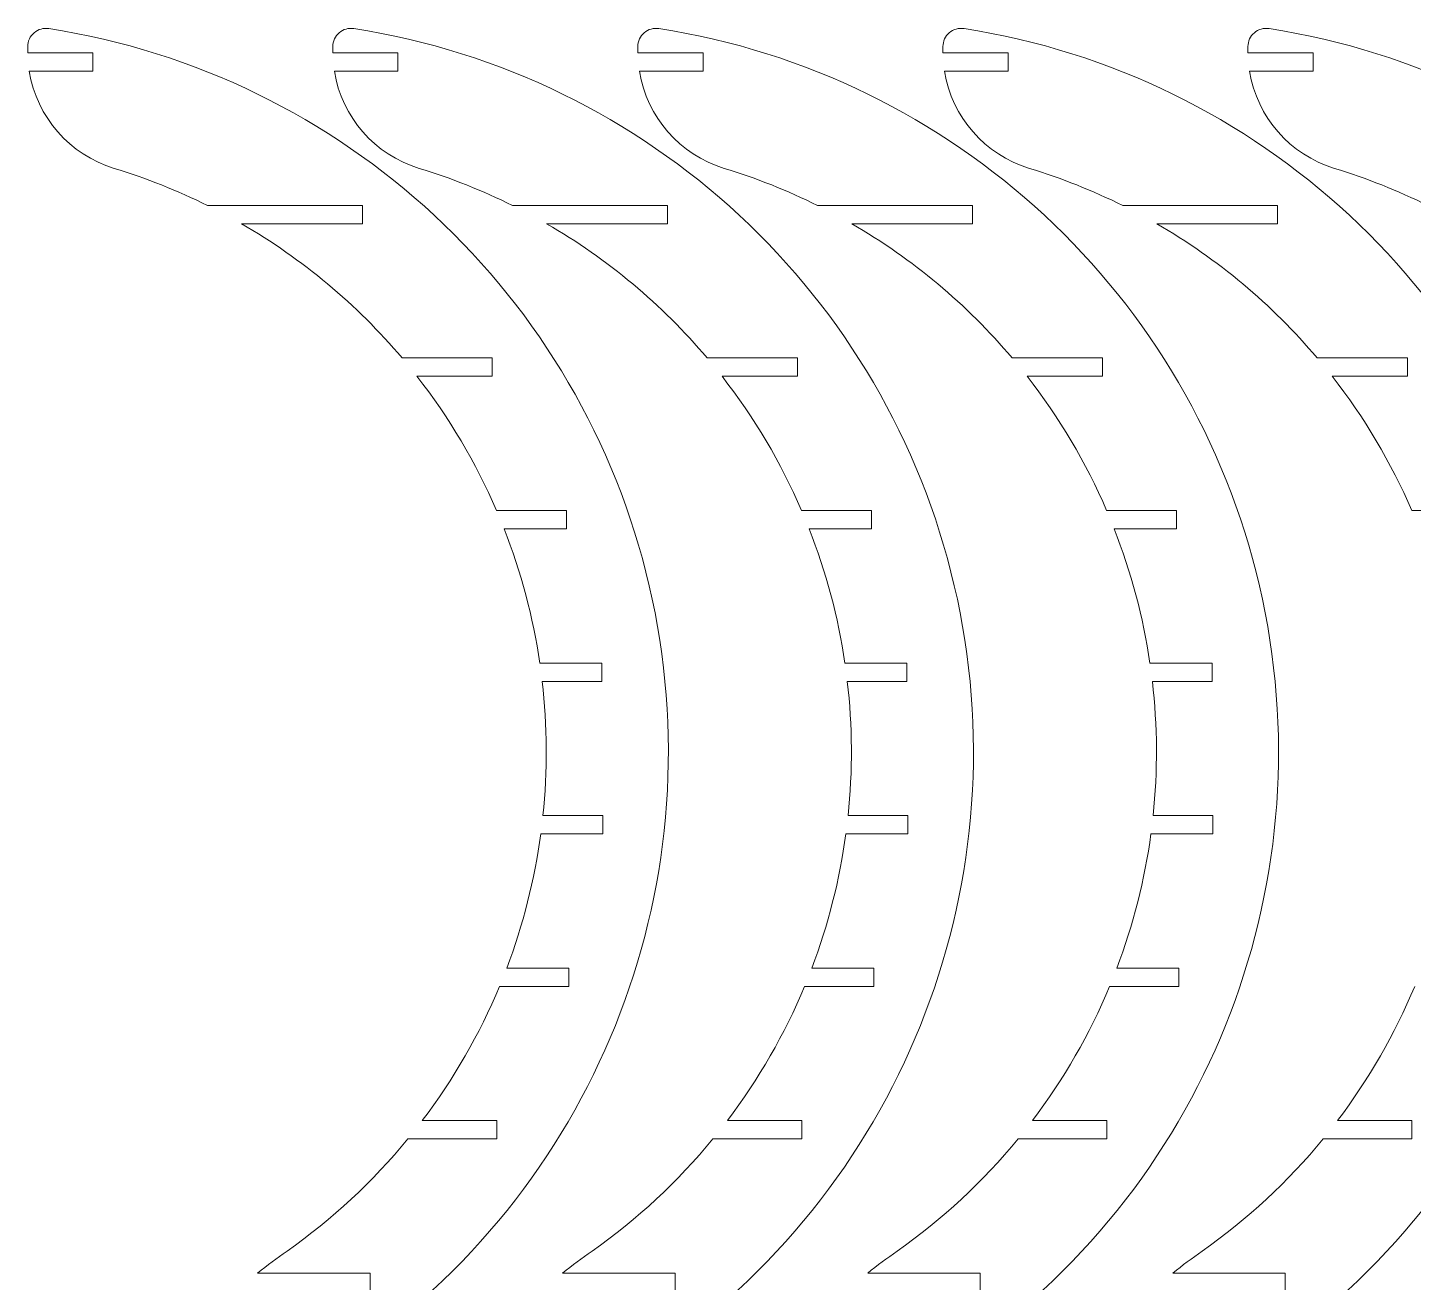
# Model space of a CAD drawing. Header units: millimetres. Extents: x -5830 to -1938, y -580 to 2011.
# Drawn here: x -2826.1 to -2599, y 1805.1 to 2010.7 of the extents above; entities that cross this region are included whole.
import ezdxf

# ---------------------------------------------------------------- set-up
doc = ezdxf.new("R2010")
doc.units = ezdxf.units.MM
doc.header["$MEASUREMENT"] = 0
doc.layers.add('layer 1', color=7, linetype='Continuous')

msp = doc.modelspace()

# ---------------------------------------------------------------- linework, layer by layer
at = {"layer": 'layer 1', "lineweight": 9}
for points in [[(-2822.6774, 2010.5517), (-2823.5432, 2010.6865), (-2824.4247, 2010.4361), (-2825.0903, 2009.8661), (-2825.0903, 2009.8661), (-2825.7558, 2009.2962), (-2826.1389, 2008.4637), (-2826.1389, 2007.5875)], [(-2822.6774, 2010.5517), (-2823.5432, 2010.6865), (-2824.4247, 2010.4361), (-2825.0903, 2009.8661), (-2825.0903, 2009.8661), (-2825.7558, 2009.2962), (-2826.1389, 2008.4637), (-2826.1389, 2007.5875)], [(-2772.1389, 1793.802), (-2732.1017, 1821.9402), (-2713.1616, 1871.5712), (-2724.2736, 1919.2289), (-2724.2736, 1919.2289), (-2735.3856, 1966.8867), (-2774.3234, 2003.0228), (-2822.6768, 2010.5516)], [(-2772.1389, 1793.802), (-2732.1017, 1821.9402), (-2713.1616, 1871.5712), (-2724.2736, 1919.2289), (-2724.2736, 1919.2289), (-2735.3856, 1966.8867), (-2774.3234, 2003.0228), (-2822.6768, 2010.5516)], [(-2772.6774, 2010.5517), (-2773.5432, 2010.6865), (-2774.4247, 2010.4361), (-2775.0903, 2009.8661), (-2775.0903, 2009.8661), (-2775.7558, 2009.2962), (-2776.1389, 2008.4637), (-2776.1389, 2007.5875)], [(-2772.6774, 2010.5517), (-2773.5432, 2010.6865), (-2774.4247, 2010.4361), (-2775.0903, 2009.8661), (-2775.0903, 2009.8661), (-2775.7558, 2009.2962), (-2776.1389, 2008.4637), (-2776.1389, 2007.5875)], [(-2722.1389, 1793.802), (-2682.1017, 1821.9402), (-2663.1616, 1871.5712), (-2674.2736, 1919.2289), (-2674.2736, 1919.2289), (-2685.3856, 1966.8867), (-2724.3234, 2003.0228), (-2772.6768, 2010.5516)], [(-2722.1389, 1793.802), (-2682.1017, 1821.9402), (-2663.1616, 1871.5712), (-2674.2736, 1919.2289), (-2674.2736, 1919.2289), (-2685.3856, 1966.8867), (-2724.3234, 2003.0228), (-2772.6768, 2010.5516)], [(-2722.6774, 2010.5517), (-2723.5432, 2010.6865), (-2724.4247, 2010.4361), (-2725.0903, 2009.8661), (-2725.0903, 2009.8661), (-2725.7558, 2009.2962), (-2726.1389, 2008.4637), (-2726.1389, 2007.5875)], [(-2722.6774, 2010.5517), (-2723.5432, 2010.6865), (-2724.4247, 2010.4361), (-2725.0903, 2009.8661), (-2725.0903, 2009.8661), (-2725.7558, 2009.2962), (-2726.1389, 2008.4637), (-2726.1389, 2007.5875)], [(-2672.1389, 1793.802), (-2632.1017, 1821.9402), (-2613.1616, 1871.5712), (-2624.2736, 1919.2289), (-2624.2736, 1919.2289), (-2635.3856, 1966.8867), (-2674.3234, 2003.0228), (-2722.6768, 2010.5516)], [(-2672.1389, 1793.802), (-2632.1017, 1821.9402), (-2613.1616, 1871.5712), (-2624.2736, 1919.2289), (-2624.2736, 1919.2289), (-2635.3856, 1966.8867), (-2674.3234, 2003.0228), (-2722.6768, 2010.5516)], [(-2672.6774, 2010.5517), (-2673.5432, 2010.6865), (-2674.4247, 2010.4361), (-2675.0903, 2009.8661), (-2675.0903, 2009.8661), (-2675.7558, 2009.2962), (-2676.1389, 2008.4637), (-2676.1389, 2007.5875)], [(-2672.6774, 2010.5517), (-2673.5432, 2010.6865), (-2674.4247, 2010.4361), (-2675.0903, 2009.8661), (-2675.0903, 2009.8661), (-2675.7558, 2009.2962), (-2676.1389, 2008.4637), (-2676.1389, 2007.5875)], [(-2622.1389, 1793.802), (-2582.1017, 1821.9402), (-2563.1616, 1871.5712), (-2574.2736, 1919.2289), (-2574.2736, 1919.2289), (-2585.3856, 1966.8867), (-2624.3234, 2003.0228), (-2672.6768, 2010.5516)], [(-2622.1389, 1793.802), (-2582.1017, 1821.9402), (-2563.1616, 1871.5712), (-2574.2736, 1919.2289), (-2574.2736, 1919.2289), (-2585.3856, 1966.8867), (-2624.3234, 2003.0228), (-2672.6768, 2010.5516)], [(-2622.6774, 2010.5517), (-2623.5432, 2010.6865), (-2624.4247, 2010.4361), (-2625.0903, 2009.8661), (-2625.0903, 2009.8661), (-2625.7558, 2009.2962), (-2626.1389, 2008.4637), (-2626.1389, 2007.5875)], [(-2622.6774, 2010.5517), (-2623.5432, 2010.6865), (-2624.4247, 2010.4361), (-2625.0903, 2009.8661), (-2625.0903, 2009.8661), (-2625.7558, 2009.2962), (-2626.1389, 2008.4637), (-2626.1389, 2007.5875)], [(-2572.1389, 1793.802), (-2532.1017, 1821.9402), (-2513.1616, 1871.5712), (-2524.2736, 1919.2289), (-2524.2736, 1919.2289), (-2535.3856, 1966.8867), (-2574.3234, 2003.0228), (-2622.6768, 2010.5516)], [(-2572.1389, 1793.802), (-2532.1017, 1821.9402), (-2513.1616, 1871.5712), (-2524.2736, 1919.2289), (-2524.2736, 1919.2289), (-2535.3856, 1966.8867), (-2574.3234, 2003.0228), (-2622.6768, 2010.5516)]]:
    msp.add_open_spline(points, degree=3, knots=[0, 0, 0, 0, 0.33333333, 0.33333333, 0.33333333, 0.33333333, 1, 1, 1, 1], dxfattribs=at)
for points in [[(-2826.1389, 2006.7628), (-2826.1389, 2006.7628), (-2826.1389, 2007.5875), (-2826.1389, 2007.5875)], [(-2826.1389, 2006.7628), (-2826.1389, 2006.7628), (-2826.1389, 2007.5875), (-2826.1389, 2007.5875)], [(-2776.1389, 2006.7628), (-2776.1389, 2006.7628), (-2776.1389, 2007.5875), (-2776.1389, 2007.5875)], [(-2776.1389, 2006.7628), (-2776.1389, 2006.7628), (-2776.1389, 2007.5875), (-2776.1389, 2007.5875)], [(-2726.1389, 2006.7628), (-2726.1389, 2006.7628), (-2726.1389, 2007.5875), (-2726.1389, 2007.5875)], [(-2726.1389, 2006.7628), (-2726.1389, 2006.7628), (-2726.1389, 2007.5875), (-2726.1389, 2007.5875)], [(-2676.1389, 2006.7628), (-2676.1389, 2006.7628), (-2676.1389, 2007.5875), (-2676.1389, 2007.5875)], [(-2676.1389, 2006.7628), (-2676.1389, 2006.7628), (-2676.1389, 2007.5875), (-2676.1389, 2007.5875)], [(-2626.1389, 2006.7628), (-2626.1389, 2006.7628), (-2626.1389, 2007.5875), (-2626.1389, 2007.5875)], [(-2626.1389, 2006.7628), (-2626.1389, 2006.7628), (-2626.1389, 2007.5875), (-2626.1389, 2007.5875)], [(-2826.1389, 2006.7628), (-2826.1389, 2006.6924), (-2826.1386, 2006.6221), (-2826.1378, 2006.5517)], [(-2826.1389, 2006.7628), (-2826.1389, 2006.6924), (-2826.1386, 2006.6221), (-2826.1378, 2006.5517)], [(-2815.4542, 2006.5517), (-2815.4542, 2006.5517), (-2826.1378, 2006.5517), (-2826.1378, 2006.5517)], [(-2815.4542, 2006.5517), (-2815.4542, 2006.5517), (-2826.1378, 2006.5517), (-2826.1378, 2006.5517)], [(-2815.4542, 2006.5517), (-2815.4542, 2006.5517), (-2815.4542, 2003.5517), (-2815.4542, 2003.5517)], [(-2815.4542, 2006.5517), (-2815.4542, 2006.5517), (-2815.4542, 2003.5517), (-2815.4542, 2003.5517)], [(-2776.1389, 2006.7628), (-2776.1389, 2006.6924), (-2776.1386, 2006.6221), (-2776.1378, 2006.5517)], [(-2776.1389, 2006.7628), (-2776.1389, 2006.6924), (-2776.1386, 2006.6221), (-2776.1378, 2006.5517)], [(-2765.4542, 2006.5517), (-2765.4542, 2006.5517), (-2776.1378, 2006.5517), (-2776.1378, 2006.5517)], [(-2765.4542, 2006.5517), (-2765.4542, 2006.5517), (-2776.1378, 2006.5517), (-2776.1378, 2006.5517)], [(-2765.4542, 2006.5517), (-2765.4542, 2006.5517), (-2765.4542, 2003.5517), (-2765.4542, 2003.5517)], [(-2765.4542, 2006.5517), (-2765.4542, 2006.5517), (-2765.4542, 2003.5517), (-2765.4542, 2003.5517)], [(-2726.1389, 2006.7628), (-2726.1389, 2006.6924), (-2726.1386, 2006.6221), (-2726.1378, 2006.5517)], [(-2726.1389, 2006.7628), (-2726.1389, 2006.6924), (-2726.1386, 2006.6221), (-2726.1378, 2006.5517)], [(-2715.4542, 2006.5517), (-2715.4542, 2006.5517), (-2726.1378, 2006.5517), (-2726.1378, 2006.5517)], [(-2715.4542, 2006.5517), (-2715.4542, 2006.5517), (-2726.1378, 2006.5517), (-2726.1378, 2006.5517)], [(-2715.4542, 2006.5517), (-2715.4542, 2006.5517), (-2715.4542, 2003.5517), (-2715.4542, 2003.5517)], [(-2715.4542, 2006.5517), (-2715.4542, 2006.5517), (-2715.4542, 2003.5517), (-2715.4542, 2003.5517)], [(-2676.1389, 2006.7628), (-2676.1389, 2006.6924), (-2676.1386, 2006.6221), (-2676.1378, 2006.5517)], [(-2676.1389, 2006.7628), (-2676.1389, 2006.6924), (-2676.1386, 2006.6221), (-2676.1378, 2006.5517)], [(-2665.4542, 2006.5517), (-2665.4542, 2006.5517), (-2676.1378, 2006.5517), (-2676.1378, 2006.5517)], [(-2665.4542, 2006.5517), (-2665.4542, 2006.5517), (-2676.1378, 2006.5517), (-2676.1378, 2006.5517)], [(-2665.4542, 2006.5517), (-2665.4542, 2006.5517), (-2665.4542, 2003.5517), (-2665.4542, 2003.5517)], [(-2665.4542, 2006.5517), (-2665.4542, 2006.5517), (-2665.4542, 2003.5517), (-2665.4542, 2003.5517)], [(-2626.1389, 2006.7628), (-2626.1389, 2006.6924), (-2626.1386, 2006.6221), (-2626.1378, 2006.5517)], [(-2626.1389, 2006.7628), (-2626.1389, 2006.6924), (-2626.1386, 2006.6221), (-2626.1378, 2006.5517)], [(-2615.4542, 2006.5517), (-2615.4542, 2006.5517), (-2626.1378, 2006.5517), (-2626.1378, 2006.5517)], [(-2615.4542, 2006.5517), (-2615.4542, 2006.5517), (-2626.1378, 2006.5517), (-2626.1378, 2006.5517)], [(-2615.4542, 2006.5517), (-2615.4542, 2006.5517), (-2615.4542, 2003.5517), (-2615.4542, 2003.5517)], [(-2615.4542, 2006.5517), (-2615.4542, 2006.5517), (-2615.4542, 2003.5517), (-2615.4542, 2003.5517)], [(-2825.8795, 2003.5517), (-2824.6558, 1996.0288), (-2819.2627, 1989.8554), (-2811.9723, 1987.6324)], [(-2815.4542, 2003.5517), (-2815.4542, 2003.5517), (-2825.8795, 2003.5517), (-2825.8795, 2003.5517)], [(-2825.8795, 2003.5517), (-2824.6558, 1996.0288), (-2819.2627, 1989.8554), (-2811.9723, 1987.6324)], [(-2815.4542, 2003.5517), (-2815.4542, 2003.5517), (-2825.8795, 2003.5517), (-2825.8795, 2003.5517)], [(-2775.8795, 2003.5517), (-2774.6558, 1996.0288), (-2769.2627, 1989.8554), (-2761.9723, 1987.6324)], [(-2765.4542, 2003.5517), (-2765.4542, 2003.5517), (-2775.8795, 2003.5517), (-2775.8795, 2003.5517)], [(-2775.8795, 2003.5517), (-2774.6558, 1996.0288), (-2769.2627, 1989.8554), (-2761.9723, 1987.6324)], [(-2765.4542, 2003.5517), (-2765.4542, 2003.5517), (-2775.8795, 2003.5517), (-2775.8795, 2003.5517)], [(-2725.8795, 2003.5517), (-2724.6558, 1996.0288), (-2719.2627, 1989.8554), (-2711.9723, 1987.6324)], [(-2715.4542, 2003.5517), (-2715.4542, 2003.5517), (-2725.8795, 2003.5517), (-2725.8795, 2003.5517)], [(-2725.8795, 2003.5517), (-2724.6558, 1996.0288), (-2719.2627, 1989.8554), (-2711.9723, 1987.6324)], [(-2715.4542, 2003.5517), (-2715.4542, 2003.5517), (-2725.8795, 2003.5517), (-2725.8795, 2003.5517)], [(-2675.8795, 2003.5517), (-2674.6558, 1996.0288), (-2669.2627, 1989.8554), (-2661.9723, 1987.6324)], [(-2665.4542, 2003.5517), (-2665.4542, 2003.5517), (-2675.8795, 2003.5517), (-2675.8795, 2003.5517)], [(-2675.8795, 2003.5517), (-2674.6558, 1996.0288), (-2669.2627, 1989.8554), (-2661.9723, 1987.6324)], [(-2665.4542, 2003.5517), (-2665.4542, 2003.5517), (-2675.8795, 2003.5517), (-2675.8795, 2003.5517)], [(-2625.8795, 2003.5517), (-2624.6558, 1996.0288), (-2619.2627, 1989.8554), (-2611.9723, 1987.6324)], [(-2615.4542, 2003.5517), (-2615.4542, 2003.5517), (-2625.8795, 2003.5517), (-2625.8795, 2003.5517)], [(-2625.8795, 2003.5517), (-2624.6558, 1996.0288), (-2619.2627, 1989.8554), (-2611.9723, 1987.6324)], [(-2615.4542, 2003.5517), (-2615.4542, 2003.5517), (-2625.8795, 2003.5517), (-2625.8795, 2003.5517)], [(-2796.6758, 1981.5517), (-2801.5989, 1983.9955), (-2806.715, 1986.0293), (-2811.9723, 1987.6324)], [(-2796.6758, 1981.5517), (-2801.5989, 1983.9955), (-2806.715, 1986.0293), (-2811.9723, 1987.6324)], [(-2746.6758, 1981.5517), (-2751.5989, 1983.9955), (-2756.715, 1986.0293), (-2761.9723, 1987.6324)], [(-2746.6758, 1981.5517), (-2751.5989, 1983.9955), (-2756.715, 1986.0293), (-2761.9723, 1987.6324)], [(-2696.6758, 1981.5517), (-2701.5989, 1983.9955), (-2706.715, 1986.0293), (-2711.9723, 1987.6324)], [(-2696.6758, 1981.5517), (-2701.5989, 1983.9955), (-2706.715, 1986.0293), (-2711.9723, 1987.6324)], [(-2646.6758, 1981.5517), (-2651.5989, 1983.9955), (-2656.715, 1986.0293), (-2661.9723, 1987.6324)], [(-2646.6758, 1981.5517), (-2651.5989, 1983.9955), (-2656.715, 1986.0293), (-2661.9723, 1987.6324)], [(-2596.6758, 1981.5517), (-2601.5989, 1983.9955), (-2606.715, 1986.0293), (-2611.9723, 1987.6324)], [(-2596.6758, 1981.5517), (-2601.5989, 1983.9955), (-2606.715, 1986.0293), (-2611.9723, 1987.6324)], [(-2771.283, 1981.5517), (-2771.283, 1981.5517), (-2796.6758, 1981.5517), (-2796.6758, 1981.5517)], [(-2771.283, 1981.5517), (-2771.283, 1981.5517), (-2796.6758, 1981.5517), (-2796.6758, 1981.5517)], [(-2771.283, 1981.5517), (-2771.283, 1981.5517), (-2771.283, 1978.5517), (-2771.283, 1978.5517)], [(-2771.283, 1981.5517), (-2771.283, 1981.5517), (-2771.283, 1978.5517), (-2771.283, 1978.5517)], [(-2721.283, 1981.5517), (-2721.283, 1981.5517), (-2746.6758, 1981.5517), (-2746.6758, 1981.5517)], [(-2721.283, 1981.5517), (-2721.283, 1981.5517), (-2746.6758, 1981.5517), (-2746.6758, 1981.5517)], [(-2721.283, 1981.5517), (-2721.283, 1981.5517), (-2721.283, 1978.5517), (-2721.283, 1978.5517)], [(-2721.283, 1981.5517), (-2721.283, 1981.5517), (-2721.283, 1978.5517), (-2721.283, 1978.5517)], [(-2671.283, 1981.5517), (-2671.283, 1981.5517), (-2696.6758, 1981.5517), (-2696.6758, 1981.5517)], [(-2671.283, 1981.5517), (-2671.283, 1981.5517), (-2696.6758, 1981.5517), (-2696.6758, 1981.5517)], [(-2671.283, 1981.5517), (-2671.283, 1981.5517), (-2671.283, 1978.5517), (-2671.283, 1978.5517)], [(-2671.283, 1981.5517), (-2671.283, 1981.5517), (-2671.283, 1978.5517), (-2671.283, 1978.5517)], [(-2621.283, 1981.5517), (-2621.283, 1981.5517), (-2646.6758, 1981.5517), (-2646.6758, 1981.5517)], [(-2621.283, 1981.5517), (-2621.283, 1981.5517), (-2646.6758, 1981.5517), (-2646.6758, 1981.5517)], [(-2621.283, 1981.5517), (-2621.283, 1981.5517), (-2621.283, 1978.5517), (-2621.283, 1978.5517)], [(-2621.283, 1981.5517), (-2621.283, 1981.5517), (-2621.283, 1978.5517), (-2621.283, 1978.5517)], [(-2764.781, 1956.5517), (-2772.2169, 1965.3449), (-2781.1157, 1972.7877), (-2791.085, 1978.5517)], [(-2771.283, 1978.5517), (-2771.283, 1978.5517), (-2791.085, 1978.5517), (-2791.085, 1978.5517)], [(-2764.781, 1956.5517), (-2772.2169, 1965.3449), (-2781.1157, 1972.7877), (-2791.085, 1978.5517)], [(-2771.283, 1978.5517), (-2771.283, 1978.5517), (-2791.085, 1978.5517), (-2791.085, 1978.5517)], [(-2714.781, 1956.5517), (-2722.2169, 1965.3449), (-2731.1157, 1972.7877), (-2741.085, 1978.5517)], [(-2721.283, 1978.5517), (-2721.283, 1978.5517), (-2741.085, 1978.5517), (-2741.085, 1978.5517)], [(-2714.781, 1956.5517), (-2722.2169, 1965.3449), (-2731.1157, 1972.7877), (-2741.085, 1978.5517)], [(-2721.283, 1978.5517), (-2721.283, 1978.5517), (-2741.085, 1978.5517), (-2741.085, 1978.5517)], [(-2664.781, 1956.5517), (-2672.2169, 1965.3449), (-2681.1157, 1972.7877), (-2691.085, 1978.5517)], [(-2671.283, 1978.5517), (-2671.283, 1978.5517), (-2691.085, 1978.5517), (-2691.085, 1978.5517)], [(-2664.781, 1956.5517), (-2672.2169, 1965.3449), (-2681.1157, 1972.7877), (-2691.085, 1978.5517)], [(-2671.283, 1978.5517), (-2671.283, 1978.5517), (-2691.085, 1978.5517), (-2691.085, 1978.5517)], [(-2614.781, 1956.5517), (-2622.2169, 1965.3449), (-2631.1157, 1972.7877), (-2641.085, 1978.5517)], [(-2621.283, 1978.5517), (-2621.283, 1978.5517), (-2641.085, 1978.5517), (-2641.085, 1978.5517)], [(-2614.781, 1956.5517), (-2622.2169, 1965.3449), (-2631.1157, 1972.7877), (-2641.085, 1978.5517)], [(-2621.283, 1978.5517), (-2621.283, 1978.5517), (-2641.085, 1978.5517), (-2641.085, 1978.5517)], [(-2749.9928, 1956.5517), (-2749.9928, 1956.5517), (-2764.781, 1956.5517), (-2764.781, 1956.5517)], [(-2749.9928, 1956.5517), (-2749.9928, 1956.5517), (-2764.781, 1956.5517), (-2764.781, 1956.5517)], [(-2749.9928, 1956.5517), (-2749.9928, 1956.5517), (-2749.9928, 1953.5517), (-2749.9928, 1953.5517)], [(-2749.9928, 1956.5517), (-2749.9928, 1956.5517), (-2749.9928, 1953.5517), (-2749.9928, 1953.5517)], [(-2699.9928, 1956.5517), (-2699.9928, 1956.5517), (-2714.781, 1956.5517), (-2714.781, 1956.5517)], [(-2699.9928, 1956.5517), (-2699.9928, 1956.5517), (-2714.781, 1956.5517), (-2714.781, 1956.5517)], [(-2699.9928, 1956.5517), (-2699.9928, 1956.5517), (-2699.9928, 1953.5517), (-2699.9928, 1953.5517)], [(-2699.9928, 1956.5517), (-2699.9928, 1956.5517), (-2699.9928, 1953.5517), (-2699.9928, 1953.5517)], [(-2649.9928, 1956.5517), (-2649.9928, 1956.5517), (-2664.781, 1956.5517), (-2664.781, 1956.5517)], [(-2649.9928, 1956.5517), (-2649.9928, 1956.5517), (-2664.781, 1956.5517), (-2664.781, 1956.5517)], [(-2649.9928, 1956.5517), (-2649.9928, 1956.5517), (-2649.9928, 1953.5517), (-2649.9928, 1953.5517)], [(-2649.9928, 1956.5517), (-2649.9928, 1956.5517), (-2649.9928, 1953.5517), (-2649.9928, 1953.5517)], [(-2599.9928, 1956.5517), (-2599.9928, 1956.5517), (-2614.781, 1956.5517), (-2614.781, 1956.5517)], [(-2599.9928, 1956.5517), (-2599.9928, 1956.5517), (-2614.781, 1956.5517), (-2614.781, 1956.5517)], [(-2599.9928, 1956.5517), (-2599.9928, 1956.5517), (-2599.9928, 1953.5517), (-2599.9928, 1953.5517)], [(-2599.9928, 1956.5517), (-2599.9928, 1956.5517), (-2599.9928, 1953.5517), (-2599.9928, 1953.5517)], [(-2749.3016, 1931.5517), (-2752.6888, 1939.413), (-2757.0715, 1946.8068), (-2762.342, 1953.5517)], [(-2749.9928, 1953.5517), (-2749.9928, 1953.5517), (-2762.342, 1953.5517), (-2762.342, 1953.5517)], [(-2749.3016, 1931.5517), (-2752.6888, 1939.413), (-2757.0715, 1946.8068), (-2762.342, 1953.5517)], [(-2749.9928, 1953.5517), (-2749.9928, 1953.5517), (-2762.342, 1953.5517), (-2762.342, 1953.5517)], [(-2699.3016, 1931.5517), (-2702.6888, 1939.413), (-2707.0715, 1946.8068), (-2712.342, 1953.5517)], [(-2699.9928, 1953.5517), (-2699.9928, 1953.5517), (-2712.342, 1953.5517), (-2712.342, 1953.5517)], [(-2699.3016, 1931.5517), (-2702.6888, 1939.413), (-2707.0715, 1946.8068), (-2712.342, 1953.5517)], [(-2699.9928, 1953.5517), (-2699.9928, 1953.5517), (-2712.342, 1953.5517), (-2712.342, 1953.5517)], [(-2649.3016, 1931.5517), (-2652.6888, 1939.413), (-2657.0715, 1946.8068), (-2662.342, 1953.5517)], [(-2649.9928, 1953.5517), (-2649.9928, 1953.5517), (-2662.342, 1953.5517), (-2662.342, 1953.5517)], [(-2649.3016, 1931.5517), (-2652.6888, 1939.413), (-2657.0715, 1946.8068), (-2662.342, 1953.5517)], [(-2649.9928, 1953.5517), (-2649.9928, 1953.5517), (-2662.342, 1953.5517), (-2662.342, 1953.5517)], [(-2599.3016, 1931.5517), (-2602.6888, 1939.413), (-2607.0715, 1946.8068), (-2612.342, 1953.5517)], [(-2599.9928, 1953.5517), (-2599.9928, 1953.5517), (-2612.342, 1953.5517), (-2612.342, 1953.5517)], [(-2599.3016, 1931.5517), (-2602.6888, 1939.413), (-2607.0715, 1946.8068), (-2612.342, 1953.5517)], [(-2599.9928, 1953.5517), (-2599.9928, 1953.5517), (-2612.342, 1953.5517), (-2612.342, 1953.5517)], [(-2737.8512, 1931.5517), (-2737.8512, 1931.5517), (-2749.3016, 1931.5517), (-2749.3016, 1931.5517)], [(-2737.8512, 1931.5517), (-2737.8512, 1931.5517), (-2749.3016, 1931.5517), (-2749.3016, 1931.5517)], [(-2737.8512, 1931.5517), (-2737.8512, 1931.5517), (-2737.8512, 1928.5517), (-2737.8512, 1928.5517)], [(-2737.8512, 1931.5517), (-2737.8512, 1931.5517), (-2737.8512, 1928.5517), (-2737.8512, 1928.5517)], [(-2687.8512, 1931.5517), (-2687.8512, 1931.5517), (-2699.3016, 1931.5517), (-2699.3016, 1931.5517)], [(-2687.8512, 1931.5517), (-2687.8512, 1931.5517), (-2699.3016, 1931.5517), (-2699.3016, 1931.5517)], [(-2687.8512, 1931.5517), (-2687.8512, 1931.5517), (-2687.8512, 1928.5517), (-2687.8512, 1928.5517)], [(-2687.8512, 1931.5517), (-2687.8512, 1931.5517), (-2687.8512, 1928.5517), (-2687.8512, 1928.5517)], [(-2637.8512, 1931.5517), (-2637.8512, 1931.5517), (-2649.3016, 1931.5517), (-2649.3016, 1931.5517)], [(-2637.8512, 1931.5517), (-2637.8512, 1931.5517), (-2649.3016, 1931.5517), (-2649.3016, 1931.5517)], [(-2637.8512, 1931.5517), (-2637.8512, 1931.5517), (-2637.8512, 1928.5517), (-2637.8512, 1928.5517)], [(-2637.8512, 1931.5517), (-2637.8512, 1931.5517), (-2637.8512, 1928.5517), (-2637.8512, 1928.5517)], [(-2587.8512, 1931.5517), (-2587.8512, 1931.5517), (-2599.3016, 1931.5517), (-2599.3016, 1931.5517)], [(-2587.8512, 1931.5517), (-2587.8512, 1931.5517), (-2599.3016, 1931.5517), (-2599.3016, 1931.5517)], [(-2742.2063, 1906.5517), (-2743.3157, 1914.0842), (-2745.2818, 1921.4654), (-2748.0662, 1928.5517)], [(-2737.8512, 1928.5517), (-2737.8512, 1928.5517), (-2748.0662, 1928.5517), (-2748.0662, 1928.5517)], [(-2742.2063, 1906.5517), (-2743.3157, 1914.0842), (-2745.2818, 1921.4654), (-2748.0662, 1928.5517)], [(-2737.8512, 1928.5517), (-2737.8512, 1928.5517), (-2748.0662, 1928.5517), (-2748.0662, 1928.5517)], [(-2692.2063, 1906.5517), (-2693.3157, 1914.0842), (-2695.2818, 1921.4654), (-2698.0662, 1928.5517)], [(-2687.8512, 1928.5517), (-2687.8512, 1928.5517), (-2698.0662, 1928.5517), (-2698.0662, 1928.5517)], [(-2692.2063, 1906.5517), (-2693.3157, 1914.0842), (-2695.2818, 1921.4654), (-2698.0662, 1928.5517)], [(-2687.8512, 1928.5517), (-2687.8512, 1928.5517), (-2698.0662, 1928.5517), (-2698.0662, 1928.5517)], [(-2642.2063, 1906.5517), (-2643.3157, 1914.0842), (-2645.2818, 1921.4654), (-2648.0662, 1928.5517)], [(-2637.8512, 1928.5517), (-2637.8512, 1928.5517), (-2648.0662, 1928.5517), (-2648.0662, 1928.5517)], [(-2642.2063, 1906.5517), (-2643.3157, 1914.0842), (-2645.2818, 1921.4654), (-2648.0662, 1928.5517)], [(-2637.8512, 1928.5517), (-2637.8512, 1928.5517), (-2648.0662, 1928.5517), (-2648.0662, 1928.5517)], [(-2732.0269, 1906.5517), (-2732.0269, 1906.5517), (-2742.2063, 1906.5517), (-2742.2063, 1906.5517)], [(-2732.0269, 1906.5517), (-2732.0269, 1906.5517), (-2742.2063, 1906.5517), (-2742.2063, 1906.5517)], [(-2732.0269, 1906.5517), (-2732.0269, 1906.5517), (-2732.0269, 1903.5517), (-2732.0269, 1903.5517)], [(-2732.0269, 1906.5517), (-2732.0269, 1906.5517), (-2732.0269, 1903.5517), (-2732.0269, 1903.5517)], [(-2682.0269, 1906.5517), (-2682.0269, 1906.5517), (-2692.2063, 1906.5517), (-2692.2063, 1906.5517)], [(-2682.0269, 1906.5517), (-2682.0269, 1906.5517), (-2692.2063, 1906.5517), (-2692.2063, 1906.5517)], [(-2682.0269, 1906.5517), (-2682.0269, 1906.5517), (-2682.0269, 1903.5517), (-2682.0269, 1903.5517)], [(-2682.0269, 1906.5517), (-2682.0269, 1906.5517), (-2682.0269, 1903.5517), (-2682.0269, 1903.5517)], [(-2632.0269, 1906.5517), (-2632.0269, 1906.5517), (-2642.2063, 1906.5517), (-2642.2063, 1906.5517)], [(-2632.0269, 1906.5517), (-2632.0269, 1906.5517), (-2642.2063, 1906.5517), (-2642.2063, 1906.5517)], [(-2632.0269, 1906.5517), (-2632.0269, 1906.5517), (-2632.0269, 1903.5517), (-2632.0269, 1903.5517)], [(-2632.0269, 1906.5517), (-2632.0269, 1906.5517), (-2632.0269, 1903.5517), (-2632.0269, 1903.5517)], [(-2732.0269, 1903.5517), (-2732.0269, 1903.5517), (-2741.8107, 1903.5517), (-2741.8107, 1903.5517)], [(-2732.0269, 1903.5517), (-2732.0269, 1903.5517), (-2741.8107, 1903.5517), (-2741.8107, 1903.5517)], [(-2741.6842, 1881.5517), (-2740.9171, 1888.8672), (-2740.9595, 1896.245), (-2741.8106, 1903.5512)], [(-2741.6842, 1881.5517), (-2740.9171, 1888.8672), (-2740.9595, 1896.245), (-2741.8106, 1903.5512)], [(-2682.0269, 1903.5517), (-2682.0269, 1903.5517), (-2691.8107, 1903.5517), (-2691.8107, 1903.5517)], [(-2682.0269, 1903.5517), (-2682.0269, 1903.5517), (-2691.8107, 1903.5517), (-2691.8107, 1903.5517)], [(-2691.6842, 1881.5517), (-2690.9171, 1888.8672), (-2690.9595, 1896.245), (-2691.8106, 1903.5512)], [(-2691.6842, 1881.5517), (-2690.9171, 1888.8672), (-2690.9595, 1896.245), (-2691.8106, 1903.5512)], [(-2632.0269, 1903.5517), (-2632.0269, 1903.5517), (-2641.8107, 1903.5517), (-2641.8107, 1903.5517)], [(-2632.0269, 1903.5517), (-2632.0269, 1903.5517), (-2641.8107, 1903.5517), (-2641.8107, 1903.5517)], [(-2641.6842, 1881.5517), (-2640.9171, 1888.8672), (-2640.9595, 1896.245), (-2641.8106, 1903.5512)], [(-2641.6842, 1881.5517), (-2640.9171, 1888.8672), (-2640.9595, 1896.245), (-2641.8106, 1903.5512)], [(-2731.8927, 1881.5517), (-2731.8927, 1881.5517), (-2741.6842, 1881.5517), (-2741.6842, 1881.5517)], [(-2731.8927, 1881.5517), (-2731.8927, 1881.5517), (-2741.6842, 1881.5517), (-2741.6842, 1881.5517)], [(-2731.8927, 1878.5517), (-2731.8927, 1878.5517), (-2731.8927, 1881.5517), (-2731.8927, 1881.5517)], [(-2731.8927, 1878.5517), (-2731.8927, 1878.5517), (-2731.8927, 1881.5517), (-2731.8927, 1881.5517)], [(-2681.8927, 1881.5517), (-2681.8927, 1881.5517), (-2691.6842, 1881.5517), (-2691.6842, 1881.5517)], [(-2681.8927, 1881.5517), (-2681.8927, 1881.5517), (-2691.6842, 1881.5517), (-2691.6842, 1881.5517)], [(-2681.8927, 1878.5517), (-2681.8927, 1878.5517), (-2681.8927, 1881.5517), (-2681.8927, 1881.5517)], [(-2681.8927, 1878.5517), (-2681.8927, 1878.5517), (-2681.8927, 1881.5517), (-2681.8927, 1881.5517)], [(-2631.8927, 1881.5517), (-2631.8927, 1881.5517), (-2641.6842, 1881.5517), (-2641.6842, 1881.5517)], [(-2631.8927, 1881.5517), (-2631.8927, 1881.5517), (-2641.6842, 1881.5517), (-2641.6842, 1881.5517)], [(-2631.8927, 1878.5517), (-2631.8927, 1878.5517), (-2631.8927, 1881.5517), (-2631.8927, 1881.5517)], [(-2631.8927, 1878.5517), (-2631.8927, 1878.5517), (-2631.8927, 1881.5517), (-2631.8927, 1881.5517)], [(-2747.6252, 1856.5517), (-2744.9362, 1863.6495), (-2743.0639, 1871.0304), (-2742.0447, 1878.5517)], [(-2747.6252, 1856.5517), (-2744.9362, 1863.6495), (-2743.0639, 1871.0304), (-2742.0447, 1878.5517)], [(-2731.8927, 1878.5517), (-2731.8927, 1878.5517), (-2742.0447, 1878.5517), (-2742.0447, 1878.5517)], [(-2731.8927, 1878.5517), (-2731.8927, 1878.5517), (-2742.0447, 1878.5517), (-2742.0447, 1878.5517)], [(-2697.6252, 1856.5517), (-2694.9362, 1863.6495), (-2693.0639, 1871.0304), (-2692.0447, 1878.5517)], [(-2697.6252, 1856.5517), (-2694.9362, 1863.6495), (-2693.0639, 1871.0304), (-2692.0447, 1878.5517)], [(-2681.8927, 1878.5517), (-2681.8927, 1878.5517), (-2692.0447, 1878.5517), (-2692.0447, 1878.5517)], [(-2681.8927, 1878.5517), (-2681.8927, 1878.5517), (-2692.0447, 1878.5517), (-2692.0447, 1878.5517)], [(-2647.6252, 1856.5517), (-2644.9362, 1863.6495), (-2643.0639, 1871.0304), (-2642.0447, 1878.5517)], [(-2647.6252, 1856.5517), (-2644.9362, 1863.6495), (-2643.0639, 1871.0304), (-2642.0447, 1878.5517)], [(-2631.8927, 1878.5517), (-2631.8927, 1878.5517), (-2642.0447, 1878.5517), (-2642.0447, 1878.5517)], [(-2631.8927, 1878.5517), (-2631.8927, 1878.5517), (-2642.0447, 1878.5517), (-2642.0447, 1878.5517)], [(-2737.4585, 1856.5517), (-2737.4585, 1856.5517), (-2747.6252, 1856.5517), (-2747.6252, 1856.5517)], [(-2737.4585, 1856.5517), (-2737.4585, 1856.5517), (-2747.6252, 1856.5517), (-2747.6252, 1856.5517)], [(-2737.4585, 1853.5517), (-2737.4585, 1853.5517), (-2737.4585, 1856.5517), (-2737.4585, 1856.5517)], [(-2737.4585, 1853.5517), (-2737.4585, 1853.5517), (-2737.4585, 1856.5517), (-2737.4585, 1856.5517)], [(-2687.4585, 1856.5517), (-2687.4585, 1856.5517), (-2697.6252, 1856.5517), (-2697.6252, 1856.5517)], [(-2687.4585, 1856.5517), (-2687.4585, 1856.5517), (-2697.6252, 1856.5517), (-2697.6252, 1856.5517)], [(-2687.4585, 1853.5517), (-2687.4585, 1853.5517), (-2687.4585, 1856.5517), (-2687.4585, 1856.5517)], [(-2687.4585, 1853.5517), (-2687.4585, 1853.5517), (-2687.4585, 1856.5517), (-2687.4585, 1856.5517)], [(-2637.4585, 1856.5517), (-2637.4585, 1856.5517), (-2647.6252, 1856.5517), (-2647.6252, 1856.5517)], [(-2637.4585, 1856.5517), (-2637.4585, 1856.5517), (-2647.6252, 1856.5517), (-2647.6252, 1856.5517)], [(-2637.4585, 1853.5517), (-2637.4585, 1853.5517), (-2637.4585, 1856.5517), (-2637.4585, 1856.5517)], [(-2637.4585, 1853.5517), (-2637.4585, 1853.5517), (-2637.4585, 1856.5517), (-2637.4585, 1856.5517)], [(-2761.4622, 1831.5517), (-2756.3302, 1838.3184), (-2752.0811, 1845.7112), (-2748.8175, 1853.5517)], [(-2761.4622, 1831.5517), (-2756.3302, 1838.3184), (-2752.0811, 1845.7112), (-2748.8175, 1853.5517)], [(-2737.4585, 1853.5517), (-2737.4585, 1853.5517), (-2748.8175, 1853.5517), (-2748.8175, 1853.5517)], [(-2737.4585, 1853.5517), (-2737.4585, 1853.5517), (-2748.8175, 1853.5517), (-2748.8175, 1853.5517)], [(-2711.4622, 1831.5517), (-2706.3302, 1838.3184), (-2702.0811, 1845.7112), (-2698.8175, 1853.5517)], [(-2711.4622, 1831.5517), (-2706.3302, 1838.3184), (-2702.0811, 1845.7112), (-2698.8175, 1853.5517)], [(-2687.4585, 1853.5517), (-2687.4585, 1853.5517), (-2698.8175, 1853.5517), (-2698.8175, 1853.5517)], [(-2687.4585, 1853.5517), (-2687.4585, 1853.5517), (-2698.8175, 1853.5517), (-2698.8175, 1853.5517)], [(-2661.4622, 1831.5517), (-2656.3302, 1838.3184), (-2652.0811, 1845.7112), (-2648.8175, 1853.5517)], [(-2661.4622, 1831.5517), (-2656.3302, 1838.3184), (-2652.0811, 1845.7112), (-2648.8175, 1853.5517)], [(-2637.4585, 1853.5517), (-2637.4585, 1853.5517), (-2648.8175, 1853.5517), (-2648.8175, 1853.5517)], [(-2637.4585, 1853.5517), (-2637.4585, 1853.5517), (-2648.8175, 1853.5517), (-2648.8175, 1853.5517)], [(-2611.4622, 1831.5517), (-2606.3302, 1838.3184), (-2602.0811, 1845.7112), (-2598.8175, 1853.5517)], [(-2611.4622, 1831.5517), (-2606.3302, 1838.3184), (-2602.0811, 1845.7112), (-2598.8175, 1853.5517)], [(-2749.2723, 1831.5517), (-2749.2723, 1831.5517), (-2761.4622, 1831.5517), (-2761.4622, 1831.5517)], [(-2749.2723, 1831.5517), (-2749.2723, 1831.5517), (-2761.4622, 1831.5517), (-2761.4622, 1831.5517)], [(-2749.2723, 1828.5517), (-2749.2723, 1828.5517), (-2749.2723, 1831.5517), (-2749.2723, 1831.5517)], [(-2749.2723, 1828.5517), (-2749.2723, 1828.5517), (-2749.2723, 1831.5517), (-2749.2723, 1831.5517)], [(-2699.2723, 1831.5517), (-2699.2723, 1831.5517), (-2711.4622, 1831.5517), (-2711.4622, 1831.5517)], [(-2699.2723, 1831.5517), (-2699.2723, 1831.5517), (-2711.4622, 1831.5517), (-2711.4622, 1831.5517)], [(-2699.2723, 1828.5517), (-2699.2723, 1828.5517), (-2699.2723, 1831.5517), (-2699.2723, 1831.5517)], [(-2699.2723, 1828.5517), (-2699.2723, 1828.5517), (-2699.2723, 1831.5517), (-2699.2723, 1831.5517)], [(-2649.2723, 1831.5517), (-2649.2723, 1831.5517), (-2661.4622, 1831.5517), (-2661.4622, 1831.5517)], [(-2649.2723, 1831.5517), (-2649.2723, 1831.5517), (-2661.4622, 1831.5517), (-2661.4622, 1831.5517)], [(-2649.2723, 1828.5517), (-2649.2723, 1828.5517), (-2649.2723, 1831.5517), (-2649.2723, 1831.5517)], [(-2649.2723, 1828.5517), (-2649.2723, 1828.5517), (-2649.2723, 1831.5517), (-2649.2723, 1831.5517)], [(-2599.2723, 1831.5517), (-2599.2723, 1831.5517), (-2611.4622, 1831.5517), (-2611.4622, 1831.5517)], [(-2599.2723, 1831.5517), (-2599.2723, 1831.5517), (-2611.4622, 1831.5517), (-2611.4622, 1831.5517)], [(-2599.2723, 1828.5517), (-2599.2723, 1828.5517), (-2599.2723, 1831.5517), (-2599.2723, 1831.5517)], [(-2599.2723, 1828.5517), (-2599.2723, 1828.5517), (-2599.2723, 1831.5517), (-2599.2723, 1831.5517)], [(-2783.6389, 1810.165), (-2776.234, 1815.3692), (-2769.5699, 1821.5546), (-2763.8291, 1828.5517)], [(-2783.6389, 1810.165), (-2776.234, 1815.3692), (-2769.5699, 1821.5546), (-2763.8291, 1828.5517)], [(-2749.2723, 1828.5517), (-2749.2723, 1828.5517), (-2763.8291, 1828.5517), (-2763.8291, 1828.5517)], [(-2749.2723, 1828.5517), (-2749.2723, 1828.5517), (-2763.8291, 1828.5517), (-2763.8291, 1828.5517)], [(-2733.6389, 1810.165), (-2726.234, 1815.3692), (-2719.5699, 1821.5546), (-2713.8291, 1828.5517)], [(-2733.6389, 1810.165), (-2726.234, 1815.3692), (-2719.5699, 1821.5546), (-2713.8291, 1828.5517)], [(-2699.2723, 1828.5517), (-2699.2723, 1828.5517), (-2713.8291, 1828.5517), (-2713.8291, 1828.5517)], [(-2699.2723, 1828.5517), (-2699.2723, 1828.5517), (-2713.8291, 1828.5517), (-2713.8291, 1828.5517)], [(-2683.6389, 1810.165), (-2676.234, 1815.3692), (-2669.5699, 1821.5546), (-2663.8291, 1828.5517)], [(-2683.6389, 1810.165), (-2676.234, 1815.3692), (-2669.5699, 1821.5546), (-2663.8291, 1828.5517)], [(-2649.2723, 1828.5517), (-2649.2723, 1828.5517), (-2663.8291, 1828.5517), (-2663.8291, 1828.5517)], [(-2649.2723, 1828.5517), (-2649.2723, 1828.5517), (-2663.8291, 1828.5517), (-2663.8291, 1828.5517)], [(-2633.6389, 1810.165), (-2626.234, 1815.3692), (-2619.5699, 1821.5546), (-2613.8291, 1828.5517)], [(-2633.6389, 1810.165), (-2626.234, 1815.3692), (-2619.5699, 1821.5546), (-2613.8291, 1828.5517)], [(-2599.2723, 1828.5517), (-2599.2723, 1828.5517), (-2613.8291, 1828.5517), (-2613.8291, 1828.5517)], [(-2599.2723, 1828.5517), (-2599.2723, 1828.5517), (-2613.8291, 1828.5517), (-2613.8291, 1828.5517)], [(-2783.6389, 1810.165), (-2785.2833, 1809.0094), (-2786.8925, 1807.8044), (-2788.4642, 1806.5517)], [(-2783.6389, 1810.165), (-2785.2833, 1809.0094), (-2786.8925, 1807.8044), (-2788.4642, 1806.5517)], [(-2733.6389, 1810.165), (-2735.2833, 1809.0094), (-2736.8925, 1807.8044), (-2738.4642, 1806.5517)], [(-2733.6389, 1810.165), (-2735.2833, 1809.0094), (-2736.8925, 1807.8044), (-2738.4642, 1806.5517)], [(-2683.6389, 1810.165), (-2685.2833, 1809.0094), (-2686.8925, 1807.8044), (-2688.4642, 1806.5517)], [(-2683.6389, 1810.165), (-2685.2833, 1809.0094), (-2686.8925, 1807.8044), (-2688.4642, 1806.5517)], [(-2633.6389, 1810.165), (-2635.2833, 1809.0094), (-2636.8925, 1807.8044), (-2638.4642, 1806.5517)], [(-2633.6389, 1810.165), (-2635.2833, 1809.0094), (-2636.8925, 1807.8044), (-2638.4642, 1806.5517)], [(-2770.0194, 1806.5517), (-2770.0194, 1806.5517), (-2788.4642, 1806.5517), (-2788.4642, 1806.5517)], [(-2770.0194, 1806.5517), (-2770.0194, 1806.5517), (-2788.4642, 1806.5517), (-2788.4642, 1806.5517)], [(-2770.0194, 1803.5517), (-2770.0194, 1803.5517), (-2770.0194, 1806.5517), (-2770.0194, 1806.5517)], [(-2770.0194, 1803.5517), (-2770.0194, 1803.5517), (-2770.0194, 1806.5517), (-2770.0194, 1806.5517)], [(-2720.0194, 1806.5517), (-2720.0194, 1806.5517), (-2738.4642, 1806.5517), (-2738.4642, 1806.5517)], [(-2720.0194, 1806.5517), (-2720.0194, 1806.5517), (-2738.4642, 1806.5517), (-2738.4642, 1806.5517)], [(-2720.0194, 1803.5517), (-2720.0194, 1803.5517), (-2720.0194, 1806.5517), (-2720.0194, 1806.5517)], [(-2720.0194, 1803.5517), (-2720.0194, 1803.5517), (-2720.0194, 1806.5517), (-2720.0194, 1806.5517)], [(-2670.0194, 1806.5517), (-2670.0194, 1806.5517), (-2688.4642, 1806.5517), (-2688.4642, 1806.5517)], [(-2670.0194, 1806.5517), (-2670.0194, 1806.5517), (-2688.4642, 1806.5517), (-2688.4642, 1806.5517)], [(-2670.0194, 1803.5517), (-2670.0194, 1803.5517), (-2670.0194, 1806.5517), (-2670.0194, 1806.5517)], [(-2670.0194, 1803.5517), (-2670.0194, 1803.5517), (-2670.0194, 1806.5517), (-2670.0194, 1806.5517)], [(-2620.0194, 1806.5517), (-2620.0194, 1806.5517), (-2638.4642, 1806.5517), (-2638.4642, 1806.5517)], [(-2620.0194, 1806.5517), (-2620.0194, 1806.5517), (-2638.4642, 1806.5517), (-2638.4642, 1806.5517)], [(-2620.0194, 1803.5517), (-2620.0194, 1803.5517), (-2620.0194, 1806.5517), (-2620.0194, 1806.5517)], [(-2620.0194, 1803.5517), (-2620.0194, 1803.5517), (-2620.0194, 1806.5517), (-2620.0194, 1806.5517)]]:
    msp.add_open_spline(points, degree=3, dxfattribs=at)

doc.saveas('drawing.dxf')
